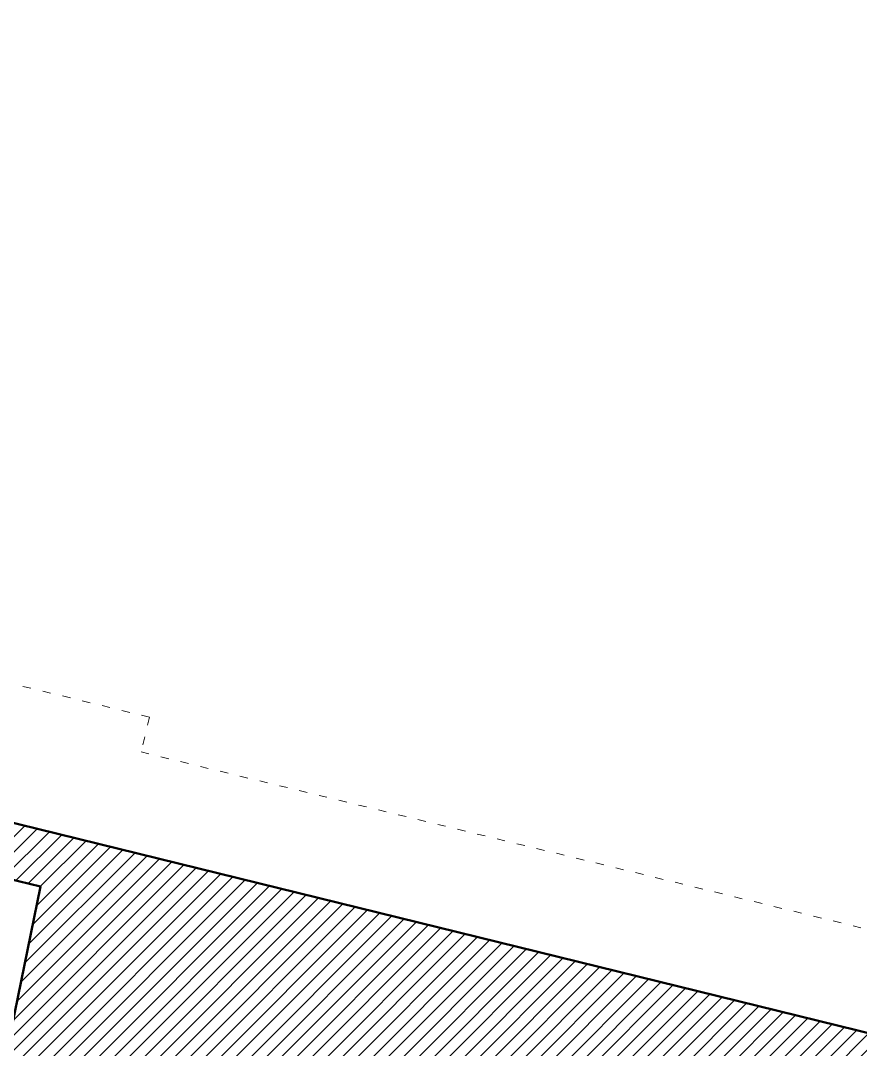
# Model space of a CAD drawing. Header units: millimetres. Extents: x 4980 to 19099, y 3891 to 5773.
# Drawn here: x 6031.6 to 6279.1, y 5434.1 to 5737.2 of the extents above; entities that cross this region are included whole.
import ezdxf

# ---------------------------------------------------------------- set-up
doc = ezdxf.new("R2010")
doc.units = ezdxf.units.MM
doc.linetypes.add('ACAD_ISO03W100', pattern=[30, 12, -18])
for name, color, linetype, lineweight in [('a 2', 132, 'Continuous', 20), ('a duvar', 84, 'Continuous', 50), ('no3_duvar tarama', 253, 'Continuous', 9)]:
    doc.layers.add(name, color=color, linetype=linetype, lineweight=lineweight)

msp = doc.modelspace()

# ---------------------------------------------------------------- hatches: boundary and pattern name
at = {"layer": 'no3_duvar tarama'}
h = msp.add_hatch(dxfattribs=at)
h.set_pattern_fill('ANSI31', color=256, style=0)
h.set_pattern_definition([(45, (85186.307, 24090.58), (-2.24506403, 2.24506403), [])])
h.paths.add_polyline_path([(6273.9, 5366.07), (6292.86, 5416.24), (6302.62, 5413.57), (6303.81, 5418.42), (6305.18, 5418.09), (6309.21, 5434.29), (6284.9, 5440.35), (6284.34, 5438.26), (6024.92, 5501.99), (6021.18, 5486.05), (6037.49, 5482.08), (6026.06, 5426.38), (6054.29, 5419.52), (6106.28, 5406.86)])
h.paths.add_polyline_path([(5710.4, 5561.68), (5726.72, 5557.71), (5730.69, 5574.27), (5646.04, 5594.77), (5641.7, 5578.4), (5656.87, 5574.71), (5644.19, 5519.32), (5697.13, 5506.43)])

# ---------------------------------------------------------------- linework, layer by layer
at = {"layer": 'a 2', "linetype": 'ACAD_ISO03W100', "ltscale": 0.2}
msp.add_line((8266.95, 4984.93, -0.53), (6067.11, 5521.76, -0.53), dxfattribs=at)
at = {"layer": 'a 2', "linetype": 'ACAD_ISO03W100', "ltscale": 0.2, "elevation": -0.53}
for points in [[(6069.6, 5532), (5226.24, 5737.24), (5213.38, 5722.41)], [(6069.6, 5532.01), (6067.11, 5521.76)]]:
    msp.add_lwpolyline(points, dxfattribs=at)
at = {"layer": 'a duvar', "elevation": -0.53}
msp.add_lwpolyline([(6021.18, 5486.05), (6037.49, 5482.08), (6026.06, 5426.38), (6054.29, 5419.52), (6106.28, 5406.86), (6273.9, 5366.07), (6292.86, 5416.24), (6302.62, 5413.57), (6303.81, 5418.42), (6305.18, 5418.09), (6309.21, 5434.29), (6284.9, 5440.35), (6284.34, 5438.26), (6024.92, 5501.99)], dxfattribs=at)

doc.saveas('drawing.dxf')
